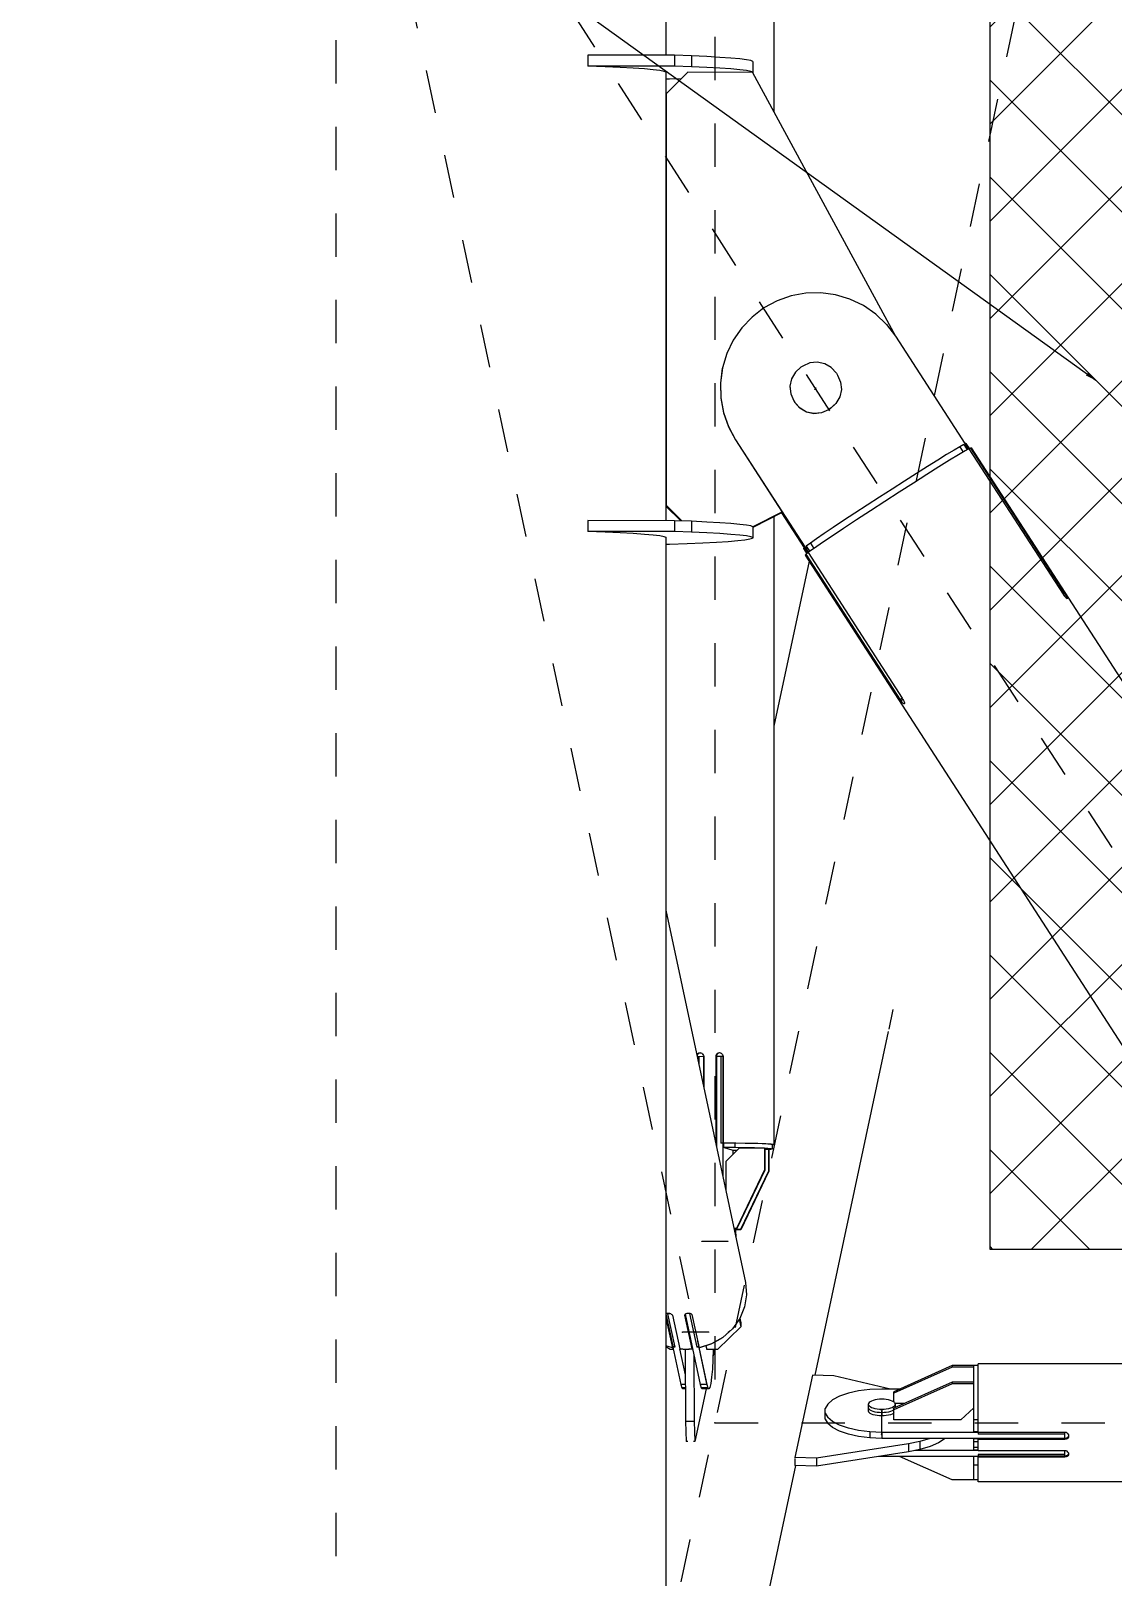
# Model space of a CAD drawing. Header units: millimetres. Extents: x 149919 to 150445, y 136651 to 136866.
# Drawn here: x 150259.509 to 150262.008, y 136762.319 to 136765.889 of the extents above; entities that cross this region are included whole.
import ezdxf

# ---------------------------------------------------------------- set-up
doc = ezdxf.new("R2010")
doc.units = ezdxf.units.MM
doc.header["$LTSCALE"] = 0.25
doc.linetypes.add('CENTER', pattern=[50.800000000000004, 31.75, -6.35, 6.35, -6.35])
doc.linetypes.add('XKITLINE00', pattern=[0])
doc.styles.add('ROMANS', font='romans.shx')
doc.dimstyles.new('MD300', dxfattribs={"dimtxt": 2.5, "dimasz": 2.5, "dimexe": 1, "dimexo": 1, "dimgap": 0.5, "dimtad": 1, "dimdec": 1, "dimlfac": 50, "dimrnd": 0.5, "dimdsep": 46, "dimtxsty": 'ROMANS', "dimcen": 1, "dimclrd": 146, "dimclre": 146, "dimclrt": 30, "dimadec": 1, "dimazin": 2, "dimtfac": 1, "dimtdec": 1, "dimtmove": 0, "dimatfit": 1, "dimfxl": 1, "dimtolj": 1, "dimtzin": 0, "dimlwd": -1, "dimlwe": -1, "dimarcsym": 0})

# ---------------------------------------------------------------- blocks, each defined once
blk = doc.blocks.new('çatıı')
h = blk.add_hatch()
h.set_pattern_fill('ANSI37', color=1, scale=5, style=0)
h.set_pattern_definition([(45, (-68930.31457685777, -4107.689843781824), (-11.22532015133644, 11.22532015133644), []), (135, (-68930.31457685777, -4107.689843781824), (-11.22532015133644, -11.22532015133644), [])])
h.paths.add_polyline_path([(11991.00721318488, 11270.27473873128), (12041.00721318489, 11270.27473873128), (12041.00721318488, 11870.27473873128), (11991.00721318489, 11870.27473873128)])
at = {"color": 8, "linetype": 'CENTER'}
for p, q in [((11839.99536492348, 12689.51414908344), (11839.99536492348, 11020.27483408809)), ((11927.49535686976, 12050.27479344741), (11927.49535686935, 11230.27490089062)), ((11839.99536493921, 11640.27487438228), (11927.49526887888, 11230.27493355655)), ((11839.99544701218, 11640.27495459156), (12369.99522792056, 10820.27491399605)), ((12013.58164752064, 11633.6505764627), (11839.99544999994, 10820.27488438605)), ((11950.74598352717, 11469.18786295703), (11950.62072102718, 11468.85591925706)), ((11924.50712821602, 11272.17211926342), (11930.48358541607, 11272.18619106343)), ((11926.01882063255, 11251.20218991226), (11920.04236343258, 11251.18811811224)), ((11966.00715026575, 11227.50199043185), (11966.00715026575, 11233.04787623184)), ((11927.49526870196, 11230.27493354725), (12282.49542788407, 11230.27493354725))]:
    blk.add_line(p, q, dxfattribs=at)
at = {"color": 8, "linetype": 'XKITLINE00'}
for p, q in [((11941.09179730632, 11607.77730440605), (11941.09179730632, 11533.05807031827)), ((11916.19536492349, 11603.40045117858), (11916.19536492349, 11546.00845524803)), ((11898.18902171507, 11546.0146912494), (11898.18901511047, 11543.5158299351)), ((11918.18772490611, 11546.00776524898), (11898.18902171507, 11546.0146912494)), ((11918.18772490611, 11546.00776524898), (11918.18771830148, 11543.50890393468)), ((11922.12560972224, 11545.85501574062), (11918.18772490611, 11546.00776524898)), ((11922.12560972224, 11545.85501574062), (11922.12560311762, 11543.35615442632)), ((11925.62456407159, 11545.69282719569), (11922.12560972224, 11545.85501574062)), ((11928.65986952648, 11545.52234539819), (11925.62456407159, 11545.69282719569)), ((11931.21008311532, 11545.34477471992), (11928.65986952648, 11545.52234539819)), ((11933.2571888071, 11545.16136961223), (11931.21008311532, 11545.34477471992)), ((11934.78672478573, 11544.97342574389), (11933.2571888071, 11545.16136961223)), ((11935.78788561602, 11544.78227084783), (11934.78672478573, 11544.97342574389)), ((11936.25359857876, 11544.58925534136), (11935.78788561602, 11544.78227084783)), ((11902.12690054067, 11543.36308043469), (11898.18901511047, 11543.5158299351)), ((11918.18771830148, 11543.50890393468), (11898.18901511047, 11543.5158299351)), ((11905.62585545638, 11543.20089189481), (11902.12690054067, 11543.36308043469)), ((11908.66116141844, 11543.03041009974), (11905.62585545638, 11543.20089189481)), ((11911.21137544529, 11542.85283942164), (11908.66116141844, 11543.03041009974)), ((11913.25848149737, 11542.66943431223), (11911.21137544529, 11542.85283942164)), ((11914.78801775179, 11542.48149044068), (11913.25848149737, 11542.66943431223)), ((11915.78917876813, 11542.29033554035), (11914.78801775179, 11542.48149044068)), ((11916.25489182377, 11542.09732002897), (11915.78917876813, 11542.29033554035)), ((11916.19536492349, 11542.1219910468), (11916.19536492349, 11438.55741957958)), ((11916.25489182377, 11542.09732002897), (11916.19536492349, 11541.93957663111)), ((11921.21392823173, 11542.07429966293), (11916.21423941122, 11537.07830830934)), ((11922.12560311762, 11543.35615442632), (11918.18771830148, 11543.50890393468)), ((11936.21295569329, 11542.0691059345), (11921.21392823173, 11542.07429966293)), ((11925.62455746697, 11543.1939658814), (11922.12560311762, 11543.35615442632)), ((11928.65986292186, 11543.0234840839), (11925.62455746697, 11543.1939658814)), ((11931.21007651072, 11542.84591340562), (11928.65986292186, 11543.0234840839)), ((11933.25718220248, 11542.66250829793), (11931.21007651072, 11542.84591340562)), ((11934.78671818112, 11542.47456442959), (11933.25718220248, 11542.66250829793)), ((11935.7878790114, 11542.28340953353), (11934.78671818112, 11542.47456442959)), ((11936.25359197416, 11542.09039402706), (11935.7878790114, 11542.28340953353)), ((11936.21295569329, 11542.0691059345), (11969.17318525018, 11481.19281069579)), ((11936.25359197416, 11542.09039402706), (11936.23216799933, 11542.03362153314)), ((11936.25359857876, 11544.58925534136), (11936.25359197416, 11542.09039402706)), ((11917.04896158715, 11540.49125388724), (11916.19536492349, 11540.49154950695)), ((11919.72898052903, 11540.59045013757), (11917.04896158715, 11540.49125388724)), ((11916.21423941122, 11537.07830830934), (11916.19559852999, 11537.02890879418)), ((11916.21423941122, 11537.07830830934), (11916.21399241121, 11442.12157897765)), ((11951.94643381424, 11491.14466418973), (11948.49544686997, 11491.06323894059)), ((11955.36786168835, 11490.68544012204), (11951.94643381424, 11491.14466418973)), ((11938.80599778208, 11487.66105699646), (11936.06266737984, 11485.56751910359)), ((11941.84333025986, 11489.29972354302), (11938.80599778208, 11487.66105699646)), ((11945.09987560728, 11490.44316933448), (11941.84333025986, 11489.29972354302)), ((11948.49544686997, 11491.06323894059), (11945.09987560728, 11490.44316933448)), ((11958.67548358293, 11489.69687435815), (11955.36786168835, 11490.68544012204)), ((11961.78785486961, 11488.20330866802), (11958.67548358293, 11489.69687435815)), ((11964.62833863791, 11486.24151959581), (11961.78785486961, 11488.20330866802)), ((11936.06266737984, 11485.56751910359), (11933.68088895225, 11483.07065971539)), ((11967.12699275046, 11483.85981289927), (11964.62833863791, 11486.24151959581)), ((11933.68088895225, 11483.07065971539), (11931.71930978885, 11480.23195979662)), ((11967.12699275046, 11483.85981289927), (11969.22229205046, 11481.11683410171)), ((11969.22229205046, 11481.11683410171), (11986.04155163966, 11455.09457137124)), ((11930.22623047874, 11477.12131756036), (11929.23841558982, 11473.81532734211)), ((11931.71930978885, 11480.23195979662), (11930.22623047874, 11477.12131756036)), ((11929.20994662144, 11473.73988534847), (11928.75171943461, 11470.31995159935)), ((11929.23841558982, 11473.81532734211), (11928.78018840299, 11470.39539359299)), ((11947.37018463136, 11473.98863838584), (11946.06561141815, 11472.82017368644)), ((11947.79010073983, 11474.25975134131), (11947.37018463136, 11473.98863838584)), ((11949.39217876768, 11474.96792531403), (11947.79010073983, 11474.25975134131)), ((11951.13493904904, 11475.14648755596), (11949.39217876768, 11474.96792531403)), ((11952.84778806471, 11474.77795915071), (11951.13493904904, 11475.14648755596)), ((11954.36306021857, 11473.89841422635), (11952.84778806471, 11474.77795915071)), ((11954.36306021857, 11473.89841422635), (11955.53243011439, 11472.59394876839)), ((11928.75171943461, 11470.31995159935), (11928.83436302401, 11466.87028443837)), ((11928.78018840299, 11470.39539359299), (11928.86283199237, 11466.94572643201)), ((11945.18624373349, 11471.30579572585), (11944.81816021325, 11469.59374237015)), ((11946.06561141815, 11472.82017368644), (11945.18624373349, 11471.30579572585)), ((11955.53243011439, 11472.59394876839), (11955.80379340576, 11472.17410343574)), ((11955.80379340576, 11472.17410343574), (11956.51279496949, 11470.57240761566)), ((11956.51279496949, 11470.57240761566), (11956.6920261911, 11468.83026657744)), ((11928.83436302401, 11466.87028443837), (11929.45584243017, 11463.47582611983)), ((11928.86283199237, 11466.94572643201), (11929.48431139851, 11463.55126811347)), ((11944.80905014337, 11469.56960093218), (11944.98828136708, 11467.8274598924)), ((11944.81816021325, 11469.59374237015), (11944.99739143696, 11467.85160133037)), ((11944.98828136708, 11467.8274598924), (11945.69728293383, 11466.22576407173)), ((11944.99739143696, 11467.85160133037), (11945.7063930037, 11466.24990550969)), ((11945.7063930037, 11466.24990550969), (11945.69728293383, 11466.22576407173)), ((11945.69728293383, 11466.22576407173), (11945.96864622588, 11465.80591873952)), ((11945.7063930037, 11466.24990550969), (11945.97775629575, 11465.83006017748)), ((11956.32394266986, 11467.11821322376), (11955.44457498533, 11465.60383526511)), ((11956.6920261911, 11468.83026657744), (11956.32394266986, 11467.11821322376)), ((11929.45584243017, 11463.47582611983), (11930.60085476752, 11460.22015947309)), ((11929.48431139851, 11463.55126811347), (11930.62932373588, 11460.29560146673)), ((11945.97775629575, 11465.83006017748), (11945.96864622588, 11465.80591873952)), ((11945.96864622588, 11465.80591873952), (11947.13801612238, 11464.50145328455)), ((11945.97775629575, 11465.83006017748), (11947.14712619226, 11464.52559472251)), ((11948.6532882757, 11463.62190836275), (11947.13801612238, 11464.50145328455)), ((11948.66239834558, 11463.64604980072), (11947.14712619226, 11464.52559472251)), ((11950.36613728994, 11463.25337995924), (11948.6532882757, 11463.62190836275)), ((11950.37524735981, 11463.27752139721), (11948.66239834558, 11463.64604980072)), ((11952.10889756948, 11463.43194220183), (11950.36613728994, 11463.25337995924)), ((11952.11800763934, 11463.45608363979), (11950.37524735981, 11463.27752139721)), ((11953.7109755956, 11464.1401161741), (11952.10889756948, 11463.43194220183)), ((11953.72008566547, 11464.16425761206), (11952.11800763934, 11463.45608363979)), ((11954.13089170338, 11464.41122912913), (11953.7109755956, 11464.1401161741)), ((11953.72008566547, 11464.16425761206), (11953.7109755956, 11464.1401161741)), ((11954.14000177326, 11464.43537056709), (11953.72008566547, 11464.16425761206)), ((11955.43546491546, 11465.57969382715), (11954.13089170338, 11464.41122912913)), ((11954.14000177326, 11464.43537056709), (11954.13089170338, 11464.41122912913)), ((11955.44457498533, 11465.60383526511), (11954.14000177326, 11464.43537056709)), ((11930.62932373588, 11460.29560146673), (11930.60085476752, 11460.22015947309)), ((11930.60085476752, 11460.22015947309), (11932.24120603226, 11457.18344981593)), ((11930.62932373588, 11460.29560146673), (11932.26967500064, 11457.25889180957)), ((11932.26967500064, 11457.25889180957), (11932.24120603226, 11457.18344981593)), ((11932.24120603226, 11457.18344981593), (11949.03792446008, 11431.19606210604)), ((11932.26967500064, 11457.25889180957), (11949.08954320788, 11431.23568744319)), ((11984.02237217598, 11455.64150386082), (11982.70028567976, 11454.85777207154)), ((11984.92893970231, 11456.15210560527), (11984.02237217598, 11455.64150386082)), ((11984.02237217598, 11455.64150386082), (11984.82508435508, 11454.39957117083)), ((11984.92893970231, 11456.15210560527), (11985.72640232334, 11454.91829487724)), ((11985.33759457619, 11456.35432294898), (11985.25979019697, 11456.3040896349)), ((11985.44070222625, 11456.38786807473), (11985.33759457619, 11456.35432294898)), ((11985.33759457619, 11456.35432294898), (11986.12254328592, 11455.13987346364)), ((11985.46403662956, 11456.36976688727), (11985.44070222625, 11456.38786807473)), ((11985.44070222625, 11456.38786807473), (11986.23973158804, 11455.15163341999)), ((11985.46403662956, 11456.36976688727), (11986.24794078068, 11455.1569335122)), ((11986.68285064184, 11455.40051723176), (11986.50447279454, 11455.32255992565)), ((11986.68285064184, 11455.40051723176), (12266.759183106, 11022.07467019822)), ((11978.94557136645, 11452.55219119591), (11976.60297970829, 11451.08562877822)), ((11980.99438318222, 11453.81970373117), (11978.94557136645, 11452.55219119591)), ((11981.67830538135, 11452.49734386405), (11979.21544358444, 11450.96784323849)), ((11982.70028567976, 11454.85777207154), (11980.99438318222, 11453.81970373117)), ((11983.7106059136, 11453.73801360933), (11981.67830538135, 11452.49734386405)), ((11985.25059475792, 11454.65215535193), (11983.7106059136, 11453.73801360933)), ((11986.14890311973, 11455.15461764629), (11985.25059475792, 11454.65215535193)), ((11986.14890311973, 11455.15461764629), (12007.85796879393, 11421.56699182052)), ((11986.50447279454, 11455.32255992565), (11986.1770069984, 11455.1111361545)), ((11986.50447279454, 11455.32255992565), (12008.21353819885, 11421.7349340508)), ((11974.02278237633, 11449.45518390655), (11971.26685120365, 11447.69995382808)), ((11976.39685333233, 11449.19598483519), (11973.30817606354, 11447.23560567513)), ((11976.60297970829, 11451.08562877822), (11974.02278237633, 11449.45518390655)), ((11979.21544358444, 11450.96784323849), (11976.39685333233, 11449.19598483519)), ((11968.40127203224, 11445.86202807641), (11965.49476000802, 11443.98547918579)), ((11970.04325967393, 11445.1462708871), (11966.70130699586, 11442.99146385138)), ((11971.26685120365, 11447.69995382808), (11968.40127203224, 11445.86202807641)), ((11973.30817606354, 11447.23560567513), (11970.04325967393, 11445.1462708871)), ((11919.62700792653, 11438.50088909459), (11916.19536492349, 11441.93238865812)), ((11916.21399241121, 11442.12157897765), (11916.19539792365, 11442.0723024086)), ((11919.84322083405, 11438.49250225321), (11916.21399241121, 11442.12157897765)), ((11962.61701182603, 11442.11530585386), (11959.83703443889, 11440.2963538956)), ((11965.49476000802, 11443.98547918579), (11962.61701182603, 11442.11530585386)), ((11966.70130699586, 11442.99146385138), (11963.38386157037, 11440.83665728934)), ((11898.18873352445, 11438.56365568075), (11898.18872691983, 11436.06479436646)), ((11918.18743671548, 11438.55672968034), (11898.18873352445, 11438.56365568075)), ((11918.18743671548, 11438.55672968034), (11918.18743011088, 11436.05786836605)), ((11922.1253215316, 11438.40398017198), (11918.18743671548, 11438.55672968034)), ((11922.1253215316, 11438.40398017198), (11922.12531492699, 11435.90511885768)), ((11925.62427588097, 11438.24179162706), (11922.1253215316, 11438.40398017198)), ((11928.65958133584, 11438.07130982956), (11925.62427588097, 11438.24179162706)), ((11931.20979492472, 11437.89373915128), (11928.65958133584, 11438.07130982956)), ((11933.25690061646, 11437.71033404359), (11931.20979492472, 11437.89373915128)), ((11934.78643659511, 11437.52239017525), (11933.25690061646, 11437.71033404359)), ((11942.98261940875, 11440.54075408145), (11936.25331038619, 11437.13747842866)), ((11943.05373135997, 11440.45462930128), (11936.2533100635, 11437.0153893809)), ((11941.09179730632, 11439.46240225764), (11941.09179730632, 11294.50333716335)), ((11942.8558364559, 11440.35454608226), (11948.0722138173, 11432.2839207685)), ((11942.91404083691, 11440.38398232186), (11948.12190372496, 11432.32653035029)), ((11957.22149030476, 11438.57224086321), (11954.83309885519, 11436.98431011922)), ((11959.83703443889, 11440.2963538956), (11957.22149030476, 11438.57224086321)), ((11960.191722298, 11438.74732390801), (11957.22188071522, 11436.78694704492)), ((11963.38386157037, 11440.83665728934), (11960.191722298, 11438.74732390801)), ((11902.12661235005, 11435.91204486605), (11898.18872691983, 11436.06479436646)), ((11918.18743011088, 11436.05786836605), (11898.18872691983, 11436.06479436646)), ((11905.62556726576, 11435.74985632617), (11902.12661235005, 11435.91204486605)), ((11908.66087322781, 11435.5793745311), (11905.62556726576, 11435.74985632617)), ((11911.21108725466, 11435.401803853), (11908.66087322781, 11435.5793745311)), ((11913.25819330675, 11435.21839874359), (11911.21108725466, 11435.401803853)), ((11914.78772956117, 11435.03045487204), (11913.25819330675, 11435.21839874359)), ((11915.7888905775, 11434.83929997171), (11914.78772956117, 11435.03045487204)), ((11916.25460363315, 11434.64628446033), (11915.7888905775, 11434.83929997171)), ((11916.19536492349, 11434.6708360371), (11916.19536492349, 11020.27487569013)), ((11916.25460363315, 11434.64628446033), (11916.19536492349, 11434.48930475364)), ((11922.12531492699, 11435.90511885768), (11918.18743011088, 11436.05786836605)), ((11925.62426927637, 11435.74293031276), (11922.12531492699, 11435.90511885768)), ((11928.65957473124, 11435.57244851526), (11925.62426927637, 11435.74293031276)), ((11931.20978832009, 11435.39487783699), (11928.65957473124, 11435.57244851526)), ((11933.25689401186, 11435.2114727293), (11931.20978832009, 11435.39487783699)), ((11934.42388106308, 11434.06279179201), (11932.75291633253, 11433.875956329)), ((11934.78642999048, 11435.02352886095), (11933.25689401186, 11435.2114727293)), ((11935.56903187893, 11434.2532033721), (11934.42388106308, 11434.06279179201)), ((11935.78759082079, 11434.83237396489), (11934.78642999048, 11435.02352886095)), ((11935.7875974254, 11437.33123527919), (11934.78643659511, 11437.52239017525)), ((11936.1802788409, 11434.44584590314), (11935.56903187893, 11434.2532033721)), ((11936.25330378354, 11434.63935845842), (11935.78759082079, 11434.83237396489)), ((11936.25331038814, 11437.13821977272), (11935.7875974254, 11437.33123527919)), ((11936.25330378354, 11434.63935845842), (11936.1802788409, 11434.44584590314)), ((11936.25331038814, 11437.13821977272), (11936.25330378354, 11434.63935845842)), ((11950.96004333699, 11434.36512794692), (11949.56825318978, 11433.39668318849)), ((11952.72913251474, 11435.57063944342), (11950.96004333699, 11434.36512794692)), ((11954.56457395571, 11435.01509175905), (11952.30054294075, 11433.48559497667)), ((11954.83309885519, 11436.98431011922), (11952.72913251474, 11435.57063944342)), ((11957.22188071522, 11436.78694704492), (11954.56457395571, 11435.01509175905)), ((11917.04867339652, 11433.04021831861), (11916.19536492349, 11433.04051383851)), ((11921.10079875562, 11433.19020070686), (11917.04867339652, 11433.04021831861)), ((11924.72123136141, 11433.34992364806), (11921.10079875562, 11433.19020070686)), ((11927.88439460076, 11433.51825877654), (11924.72123136141, 11433.34992364806)), ((11930.56794224847, 11433.69401688566), (11927.88439460076, 11433.51825877654)), ((11932.75291633253, 11433.875956329), (11930.56794224847, 11433.69401688566)), ((11947.97978930129, 11432.20175070387), (11947.9235372028, 11432.13226591536)), ((11947.9235372028, 11432.13226591536), (11948.70744328618, 11430.91942955077)), ((11948.11546508997, 11432.32237333527), (11947.97978930129, 11432.20175070387)), ((11947.97978930129, 11432.20175070387), (11948.77882047421, 11430.96551324697)), ((11948.25050261988, 11432.40955843616), (11948.11546508997, 11432.32237333527)), ((11948.11546508997, 11432.32237333527), (11948.92955503757, 11431.0628373865)), ((11948.48415673826, 11430.77096011102), (11948.33290540762, 11430.58244165122)), ((11948.33290540762, 11430.58244165122), (12228.4092353981, 10997.25659844489)), ((11948.51945947962, 11430.79806040088), (11948.48415673826, 11430.77096011102)), ((11949.05262394762, 11431.14229068017), (11948.51945947962, 11430.79806040088)), ((11948.51945947962, 11430.79806040088), (11970.22852227011, 11397.21043767805)), ((11949.56825318978, 11433.39668318849), (11948.58713650018, 11432.68852798587)), ((11948.58713650018, 11432.68852798587), (11949.38556128435, 11431.45322862731)), ((11949.05262192534, 11431.14229380898), (11948.92955503757, 11431.0628373865)), ((11949.21343421376, 11431.33079286679), (11949.02452006975, 11431.18577217247)), ((11949.02452006975, 11431.18577217247), (11970.73358296734, 11397.59814928397)), ((11950.498579107, 11432.24492968354), (11949.21343421376, 11431.33079286679)), ((11949.56825318978, 11433.39668318849), (11950.37122828147, 11432.15434372791)), ((11952.30054294075, 11433.48559497667), (11950.498579107, 11432.24492968354)), ((11949.22238133025, 11429.20627071881), (11941.09179730632, 11391.10865983652)), ((12007.85796879393, 11421.56699182052), (12008.05976759998, 11421.28040465441)), ((12008.21353819885, 11421.7349340508), (12007.88780045, 11421.52462601103)), ((12008.05976759998, 11421.28040465441), (12008.27214819238, 11421.02695900303)), ((12008.39813677979, 11421.43934166088), (12008.09213660371, 11421.24177691002)), ((12008.21353819885, 11421.7349340508), (12008.39813677979, 11421.43934166088)), ((12008.47862910197, 11420.82280356216), (12008.27214819238, 11421.02695900303)), ((12008.39813677979, 11421.43934166088), (12008.56008886748, 11421.15949403162)), ((12008.47862910197, 11420.82280356216), (12008.62648883328, 11420.65638920517)), ((12008.56008886748, 11421.15949403162), (12008.6883576948, 11420.91446231649)), ((12008.73530956089, 11420.55871348205), (12008.62648883328, 11420.65638920517)), ((12008.6883576948, 11420.91446231649), (12008.77420195312, 11420.72094502192)), ((12008.79850602741, 11420.53679587467), (12008.73530956089, 11420.55871348205)), ((12008.77420195312, 11420.72094502192), (12008.81177149814, 11420.59213003175)), ((12008.81177149814, 11420.59213003175), (12008.79850602741, 11420.53679587467)), ((11970.76034395673, 11397.55380094131), (11970.22852227011, 11397.21043767805)), ((11970.22852227011, 11397.21043767805), (11970.42675881297, 11396.92365044826)), ((11970.93769722819, 11397.25353071828), (11970.42675881297, 11396.92365044826)), ((11970.42675881297, 11396.92365044826), (11970.62869538894, 11396.66961824685)), ((11970.62869538894, 11396.66961824685), (11970.82057035413, 11396.46565294854)), ((11970.73358296734, 11397.59814928397), (11970.91460998424, 11397.29815110157)), ((11970.98930774673, 11396.32565445135), (11970.82057035413, 11396.46565294854)), ((11970.91460998424, 11397.29815110157), (11971.0660907832, 11397.00538634692)), ((11971.12340839228, 11396.25916342148), (11970.98930774673, 11396.32565445135)), ((11971.0660907832, 11397.00538634692), (11971.17770219805, 11396.73980645423)), ((11971.21373355341, 11396.27071111276), (11971.12340839228, 11396.25916342148)), ((11971.17770219805, 11396.73980645423), (11971.24183809533, 11396.5195102543)), ((11971.25412771965, 11396.3595105691), (11971.21373355341, 11396.27071111276)), ((11971.24183809533, 11396.5195102543), (11971.25412771965, 11396.3595105691)), ((11916.19536492349, 11348.62344348985), (11934.54383277299, 11262.64768358899)), ((11968.58959655718, 11325.70562233009), (11967.62083991274, 11321.16630343592)), ((11967.50661160721, 11320.63106199173), (11950.57129614313, 11241.27697662478)), ((11923.39049491896, 11315.30843440553), (11923.33424321699, 11315.17266759089)), ((11923.44430354152, 11315.29238467855), (11923.34989416519, 11315.09933164933)), ((11923.57592894157, 11315.49741566487), (11923.39049491896, 11315.30843440553)), ((11923.79807620289, 11314.8041253077), (11923.41441917425, 11314.79698560437)), ((11923.47689085046, 11315.32652931245), (11923.44430354152, 11315.29238467855)), ((11923.62902863172, 11315.48157739418), (11923.47689085046, 11315.32652931245)), ((11923.80958943758, 11315.61936733626), (11923.57592894157, 11315.49741566487)), ((11923.8626891277, 11315.60352906558), (11923.62902863172, 11315.48157739418)), ((11924.84189929574, 11314.8065830657), (11923.79807620289, 11314.8041253077)), ((11923.79807620289, 11314.8041253077), (11923.7980761905, 11312.99927672835)), ((11924.0686040896, 11315.66235194043), (11923.80958943758, 11315.61936733626)), ((11924.12170377974, 11315.64651366975), (11923.8626891277, 11315.60352906558)), ((11924.32761873885, 11315.62216184483), (11924.0686040896, 11315.66235194043)), ((11924.34896651926, 11315.61125036996), (11924.12170377974, 11315.64651366975)), ((11924.56127922679, 11315.50273113604), (11924.32761873885, 11315.62216184483)), ((11924.56127922679, 11315.50273113604), (11924.74671323688, 11315.31575052394)), ((11924.74671323688, 11315.31575052394), (11924.86576919618, 11315.07952297364)), ((11924.90679307691, 11314.78722692653), (11924.84189929574, 11314.8065830657)), ((11924.84189929574, 11314.8065830657), (11924.84189929574, 11308.10821522873)), ((11924.86576919618, 11315.07952297364), (11924.90679307789, 11314.81717208363)), ((11924.90679307789, 11314.81717208363), (11924.90679284393, 11307.80414231302)), ((11927.69580651721, 11314.82373907131), (11927.69580583673, 11294.83076613115)), ((11927.73766008428, 11315.08628509943), (11927.69580651721, 11314.82373907131)), ((11927.74890620731, 11314.80790080063), (11927.69580651721, 11314.82373907131)), ((11927.85912384887, 11315.32307896272), (11927.73766008428, 11315.08628509943)), ((11927.79075977439, 11315.07044682875), (11927.73766008428, 11315.08628509943)), ((11927.79075977439, 11315.07044682875), (11927.74890620731, 11314.80790080063)), ((11927.74890620731, 11314.80790080063), (11927.74890552685, 11294.81492786979)), ((11927.91222353898, 11315.30724069204), (11927.79075977439, 11315.07044682875)), ((11928.8739517089, 11314.81607682667), (11927.83012796467, 11314.81361906714)), ((11927.83012796467, 11314.81361906714), (11927.83012796467, 11294.10621611494)), ((11928.04830809143, 11315.51094162799), (11927.85912384887, 11315.32307896272)), ((11928.10140778153, 11315.49510335731), (11927.91222353898, 11315.30724069204)), ((11928.28669414014, 11315.63148378865), (11928.04830809143, 11315.51094162799)), ((11928.33979383027, 11315.61564551797), (11928.10140778153, 11315.49510335731)), ((11928.55094710764, 11315.67290593816), (11928.28669414014, 11315.63148378865)), ((11928.60404679777, 11315.65706766748), (11928.33979383027, 11315.61564551797)), ((11928.81520007234, 11315.63115338791), (11928.55094710764, 11315.67290593816)), ((11928.83654785273, 11315.62033198887), (11928.60404679777, 11315.65706766748)), ((11929.05358611283, 11315.51031316842), (11928.81520007234, 11315.63115338791)), ((11928.8739517089, 11314.81607682667), (11928.87395049859, 11294.82310117636)), ((11929.34734062451, 11314.8102474338), (11928.8739517089, 11314.81607682667)), ((11929.2427703426, 11315.32221396234), (11929.05358611283, 11315.51031316842)), ((11929.2427703426, 11315.32221396234), (11929.34311904095, 11315.08528143008)), ((11929.34311904095, 11315.08528143008), (11929.40740176963, 11314.82227790108)), ((11929.34734062451, 11314.8102474338), (11929.34734068661, 11294.81727175659)), ((11929.40740176858, 11314.79233274547), (11929.34734062451, 11314.8102474338)), ((11929.40740176963, 11314.82227790108), (11929.40740107496, 11294.82930463761)), ((11927.69580583673, 11294.83076613115), (11927.67549582492, 11294.83077883205)), ((11927.74890552685, 11294.81492786979), (11927.69580583673, 11294.83076613115)), ((11927.83012796467, 11294.79069703161), (11927.72387133399, 11294.82239058316)), ((11927.72387133399, 11294.82239058316), (11927.72387131929, 11294.60410487087)), ((11927.74890552685, 11294.81492786979), (11927.7238713335, 11294.81494352497)), ((11929.32424229554, 11294.82416140613), (11928.87395049859, 11294.82310117636)), ((11929.32424229554, 11294.82416140613), (11929.32424229554, 11287.10521657493)), ((11929.34734068661, 11294.81727175659), (11929.32424229554, 11294.82416140613)), ((11932.30624468756, 11294.80985289482), (11929.40740107496, 11294.82930463761)), ((11932.07444273524, 11294.80080007796), (11929.4432325836, 11294.81861324908)), ((11929.4432325836, 11294.81861324908), (11929.44323262363, 11293.81896446292)), ((11934.51331385993, 11294.76914291612), (11932.07444273524, 11294.80080007796)), ((11932.07444273524, 11294.80080007796), (11932.07444277526, 11293.80115129178)), ((11932.09477709118, 11294.79497261252), (11932.07444273546, 11294.79510905956)), ((11935.02813233047, 11294.77299468006), (11932.30624468756, 11294.80985289482)), ((11936.65736821589, 11294.72497195049), (11934.51331385993, 11294.76914291612)), ((11934.69702132122, 11294.75973453906), (11934.51331386022, 11294.76222219834)), ((11937.37229515765, 11294.72100956172), (11935.02813233047, 11294.77299468006)), ((11931.72315307696, 11293.13892466396), (11929.44323262363, 11293.81896446292)), ((11932.07444277526, 11293.80115129178), (11929.44323262363, 11293.81896446292)), ((11932.98509240961, 11293.63093055333), (11929.99685963535, 11290.62494829116)), ((11931.64292938927, 11293.16285326215), (11931.64292938927, 11292.28079536076)), ((11932.50537647113, 11293.14836520086), (11931.72315307696, 11293.13892466396)), ((11934.51331389994, 11293.76949412995), (11932.07444277526, 11293.80115129178)), ((11938.96178114929, 11293.6450028985), (11932.98509240961, 11293.63093055333)), ((11936.65736825592, 11293.72532316433), (11934.51331389994, 11293.76949412995)), ((11938.41651582402, 11294.67014317945), (11936.65736821589, 11294.72497195049)), ((11938.41651586404, 11293.67049439328), (11936.65736825592, 11293.72532316433)), ((11939.22118705657, 11294.65650429069), (11937.37229515765, 11294.72100956172)), ((11939.716839915, 11294.60696042648), (11938.41651582402, 11294.67014317945)), ((11938.94209930349, 11293.64495629178), (11938.41651586404, 11293.67049439328)), ((11938.96178114929, 11293.6450028985), (11938.96178098086, 11288.64675897753)), ((11939.05028063283, 11293.61860578069), (11938.96178114929, 11293.6450028985)), ((11939.71683995503, 11293.60731164032), (11938.96579697167, 11293.64380482199)), ((11939.05028063283, 11293.61860578069), (11939.05028046439, 11288.62036185972)), ((11939.84677604424, 11293.38103172327), (11939.05028062475, 11293.37915634396)), ((11940.48209686712, 11294.58271343061), (11939.22118705657, 11294.65650429069)), ((11940.50370280208, 11294.53807853703), (11939.716839915, 11294.60696042648)), ((11940.5037028421, 11293.53842975086), (11939.71683995503, 11293.60731164032)), ((11939.84677604424, 11293.38103172327), (11939.84677587581, 11288.38278780231)), ((11939.93527552778, 11293.35463460547), (11939.84677604424, 11293.38103172327)), ((11940.42775789326, 11293.39526367562), (11939.93125964814, 11293.35583305664)), ((11939.93527552778, 11293.35463460547), (11939.93527535934, 11288.3563906845)), ((11940.74404171568, 11293.46674303959), (11940.42775789326, 11293.39526367562)), ((11941.09179730632, 11294.50333716335), (11940.48209686712, 11294.58271343061)), ((11940.74404167564, 11294.46639182575), (11940.50370280208, 11294.53807853703)), ((11940.74404171568, 11293.46674303959), (11940.5037028421, 11293.53842975086)), ((11940.74404167564, 11294.46639182575), (11940.74404171568, 11293.46674303959)), ((11941.01971544819, 11294.42235574637), (11940.74404167857, 11294.39350200641)), ((11941.09179730632, 11294.50333716335), (11941.01971544819, 11294.42235574637)), ((11929.99685963535, 11290.62494829116), (11929.99685050086, 11283.95356369349)), ((11938.96178098086, 11288.64675897753), (11932.48702897682, 11275.13625533757)), ((11939.05028046439, 11288.62036185972), (11932.57552846038, 11275.10985821977)), ((11939.84677587581, 11288.38278780231), (11933.37202387179, 11274.87228416235)), ((11939.93527535934, 11288.3563906845), (11933.46052335534, 11274.84588704455)), ((11939.05028046439, 11288.62036185972), (11938.96178098086, 11288.64675897753)), ((11939.93527535934, 11288.3563906845), (11939.84677587581, 11288.38278780231)), ((11932.48702897682, 11275.13625533757), (11931.87889692537, 11275.1348234671)), ((11932.57552846038, 11275.10985821977), (11931.88457206986, 11275.10823133618)), ((11931.97914768386, 11275.10845401813), (11931.9401333845, 11274.9145951768)), ((11932.16064334873, 11275.1088813567), (11932.171140325, 11275.07397993781)), ((11932.171140325, 11275.07397993781), (11932.21448185742, 11274.83276411178)), ((11933.37202387179, 11274.87228416235), (11932.20787342371, 11274.86954312502)), ((11933.46052335534, 11274.84588704455), (11932.21265186315, 11274.84294888278)), ((11932.21448185742, 11274.83276411178), (11932.25365542009, 11274.51124752773)), ((11932.25365542009, 11274.51124752773), (11932.28747074412, 11274.11919930439)), ((11932.28747074412, 11274.11919930439), (11932.31490036799, 11273.66853162863)), ((11932.31490036799, 11273.66853162863), (11932.33511085648, 11273.17293780973)), ((11932.57552846038, 11275.10985821977), (11932.48702897682, 11275.13625533757)), ((11933.46052335534, 11274.84588704455), (11933.37202387179, 11274.87228416235)), ((11932.33511085648, 11273.17293780973), (11932.33976570467, 11272.97532198502)), ((11934.54383277299, 11262.64768358899), (11934.78739633959, 11259.84718446046)), ((11934.78739633959, 11259.84718446046), (11934.34917760354, 11257.04508007341)), ((11916.31804377036, 11255.50228623725), (11916.19536492349, 11255.46386648894)), ((11916.54325165832, 11255.52488842675), (11916.31804377036, 11255.50228623725)), ((11916.58335790772, 11255.4584656264), (11916.47373640629, 11255.51791177548)), ((11916.8005052075, 11255.51429096091), (11916.54325165832, 11255.52488842675)), ((11917.0646226481, 11255.47153119351), (11916.8005052075, 11255.51429096091)), ((11921.28284822712, 11255.52484538045), (11921.02369804688, 11255.48085357723)), ((11921.54886229876, 11255.53667488045), (11921.28284822712, 11255.52484538045)), ((11921.795700951, 11255.51518412332), (11921.54886229876, 11255.53667488045)), ((11921.75146653634, 11255.51903534781), (11921.65923514963, 11255.4704171874)), ((11921.99920189678, 11255.46247677413), (11921.795700951, 11255.51518412332)), ((11934.34917760354, 11257.04508007341), (11933.25115068215, 11254.38187964236)), ((11916.19536492349, 11255.44539327431), (11917.79132814812, 11247.96715813643)), ((11916.19536492349, 11255.17662532859), (11917.69764259719, 11248.13736706902)), ((11916.19536492349, 11254.49921057348), (11917.67740190003, 11247.55479463034)), ((11917.1056380849, 11255.45969537705), (11916.58335790772, 11255.4584656264)), ((11916.58335790772, 11255.4584656264), (11918.23325541872, 11247.7275073735)), ((11917.30975032483, 11255.40079474851), (11917.0646226481, 11255.47153119351)), ((11917.51189343281, 11255.309005802), (11917.30975032483, 11255.40079474851)), ((11917.65126479618, 11255.20514929559), (11917.51189343281, 11255.309005802)), ((11917.65126479618, 11255.20514929559), (11917.71422177485, 11255.09939142775)), ((11917.71422177485, 11255.09939142775), (11919.36411807109, 11247.36843258034)), ((11920.52315567325, 11255.2119118895), (11920.50323520248, 11255.10595888118)), ((11920.50323520248, 11255.10595888118), (11922.15313152071, 11247.37499946151)), ((11920.62430403566, 11255.31633470501), (11920.52315567325, 11255.2119118895)), ((11920.60083037755, 11255.29210113947), (11922.17235726446, 11247.92835927564)), ((11920.79677918325, 11255.40900569498), (11920.62430403566, 11255.31633470501)), ((11920.64535496545, 11255.32764538095), (11924.10494429728, 11239.11698276925)), ((11921.02369804688, 11255.48085357723), (11920.79677918325, 11255.40900569498)), ((11921.65923514963, 11255.4704171874), (11920.98572799637, 11255.46883136067)), ((11921.65923514963, 11255.4704171874), (11923.30912986495, 11247.73945899188)), ((11922.11846169818, 11255.38148181093), (11921.99920189678, 11255.46247677413)), ((11922.20317823988, 11255.30029554282), (11922.11846169818, 11255.38148181093)), ((11922.20317823988, 11255.30029554282), (11923.85307454267, 11247.56933570157)), ((11933.46286127399, 11252.45156437035), (11928.10178954474, 11247.21792251132)), ((11931.54837523019, 11251.99112715749), (11929.32623551899, 11249.9927049313)), ((11933.25115068215, 11254.38187964236), (11931.54837523019, 11251.99112715749)), ((11933.09707264259, 11254.16554903019), (11933.46286127399, 11252.45156437035)), ((11933.27001014407, 11254.4276221703), (11933.49490418367, 11253.37383071565)), ((11933.49490418367, 11253.37383071565), (11933.46286127399, 11252.45156437035)), ((11917.70567348226, 11248.36851182805), (11917.69037542409, 11247.92819979408)), ((11926.69615891254, 11248.4868221989), (11923.85307454267, 11247.56933570157)), ((11926.52880617535, 11248.39445046439), (11923.94854220754, 11247.55619333643)), ((11926.521145953, 11248.4303440905), (11926.52880617535, 11248.39445046439)), ((11926.69461124072, 11248.48593606035), (11926.52880617535, 11248.39445046439)), ((11929.32623551899, 11249.9927049313), (11926.69615891254, 11248.4868221989)), ((11928.88831526746, 11249.6963473334), (11926.69616505783, 11248.48679340379)), ((11929.05966733651, 11249.84007803747), (11928.88831526746, 11249.6963473334)), ((11930.92792641681, 11251.40718017096), (11930.49892985781, 11251.04733638378)), ((11931.00127580553, 11251.49910784626), (11930.92792641681, 11251.40718017096)), ((11917.67740190003, 11247.55479463034), (11916.19536492349, 11248.0368914171)), ((11917.14495108477, 11247.19212375436), (11916.19536492349, 11247.84322548854)), ((11917.89661958351, 11247.19389358695), (11917.14495108477, 11247.19212375436)), ((11917.69764259719, 11248.13736706902), (11917.67740190003, 11247.55479463034)), ((11917.77287026281, 11247.54165191377), (11917.67802466936, 11247.5727193219)), ((11917.69037542409, 11247.92819979408), (11917.77287026281, 11247.54165191377)), ((11917.77929042767, 11247.72643849355), (11917.77287026281, 11247.54165191377)), ((11917.79132814812, 11247.96715813643), (11917.78296496904, 11247.72644714541)), ((11918.23325541872, 11247.7275073735), (11917.78296496904, 11247.72644714541)), ((11917.78296496904, 11247.72644714541), (11919.62260129093, 11239.10642873232)), ((11918.23325541872, 11247.7275073735), (11917.79132814812, 11247.96715813643)), ((11919.35401491173, 11247.36946654013), (11920.63835643796, 11241.35140336463)), ((11920.75356960087, 11247.22623577218), (11919.36411807109, 11247.36843258034)), ((11919.43831307409, 11247.36083944565), (11919.45677359777, 11247.2743385695)), ((11920.15123304088, 11247.22422022231), (11919.45677359777, 11247.2743385695)), ((11920.13734398953, 11247.28930045141), (11920.15123304088, 11247.22422022231)), ((11920.84888209392, 11247.20859531716), (11920.15123304088, 11247.22422022231)), ((11920.61072239903, 11247.21392926354), (11920.68922521149, 11230.55965834671)), ((11922.15313152071, 11247.37499946151), (11920.75356960087, 11247.22623577218)), ((11921.54773112184, 11247.22750841492), (11920.84888209392, 11247.20859531716)), ((11921.53038117544, 11247.30880543495), (11921.54773112184, 11247.22750841492)), ((11922.24578706729, 11247.28090557706), (11921.54773112184, 11247.22750841492)), ((11922.17235726446, 11247.92835927564), (11922.15313152071, 11247.37499946151)), ((11922.17965307143, 11248.13835597218), (11922.16329221955, 11247.66745347401)), ((11922.16329221955, 11247.66745347401), (11922.24578706729, 11247.28090557706)), ((11922.26214792641, 11247.75180828322), (11922.24578706729, 11247.28090557706)), ((11922.60800043535, 11246.131240696), (11922.68137769525, 11230.56434917773)), ((11923.76543466072, 11247.97999206025), (11923.30912986495, 11247.73945899188)), ((11923.75942230444, 11247.74051922465), (11923.30912986495, 11247.73945899188)), ((11923.76741935829, 11247.97069231377), (11923.75942230444, 11247.74051922465)), ((11923.75942230444, 11247.74051922465), (11925.59905863272, 11239.12050078154)), ((11923.93976688068, 11247.59731202559), (11923.94854220754, 11247.55619333643)), ((11925.4350925895, 11248.03913286094), (11925.61159896598, 11247.21205926113)), ((11928.10178954474, 11247.21792251132), (11925.61159896598, 11247.21205926113)), ((11927.04970673661, 11244.90327177283), (11926.9168979034, 11242.6528039253)), ((11927.13004667393, 11247.21563450508), (11927.04970673661, 11244.90327177283)), ((11927.38723801685, 11247.21624007207), (11927.07987695886, 11245.77163811565)), ((11926.9168979034, 11242.6528039253), (11926.74483878668, 11240.77598526957)), ((11950.00163155393, 11241.29468309291), (11945.94297625549, 11222.27605669379)), ((11954.98522742554, 11241.13978162433), (11950.00163155393, 11241.29468309291)), ((11982.3071503275, 11243.46591936403), (11968.8071503275, 11237.45763825917)), ((11982.3071503275, 11243.08428743202), (11968.8071503275, 11237.07600632717)), ((11987.3071503275, 11243.46591936403), (11982.3071503275, 11243.46591936403)), ((11982.3071503275, 11243.46591936403), (11982.3071503275, 11243.08428743202)), ((11987.3071503275, 11243.08428743202), (11982.3071503275, 11243.08428743202)), ((11988.30715032748, 11243.47860433396), (11987.30715032748, 11243.47860433396)), ((11987.30715032748, 11239.2852849746), (11987.30715032748, 11243.47860433396)), ((11988.30715032719, 11228.06999776393), (11988.30715032719, 11243.90257986932)), ((12041.00618670221, 11243.90257986932), (11988.30715032719, 11243.90257986932)), ((11920.64892712678, 11239.10884529898), (11919.62260129093, 11239.10642873232)), ((11919.62260129093, 11239.10642873232), (11919.85646077493, 11238.31762405622)), ((11920.65264784952, 11238.31949874267), (11919.85646077493, 11238.31762405622)), ((11920.0984450936, 11238.09132171862), (11919.85646077493, 11238.31762405622)), ((11920.65371723894, 11238.09262915152), (11920.0984450936, 11238.09132171862)), ((11925.4484529333, 11238.10391874215), (11922.86043570898, 11225.94019582353)), ((11925.59905863272, 11239.12050078154), (11924.10494429728, 11239.11698276925)), ((11924.10494429728, 11239.11698276925), (11924.33880378128, 11238.32817809316)), ((11925.83291811671, 11238.33169610544), (11924.33880378128, 11238.32817809316)), ((11924.58078809995, 11238.10187575556), (11924.33880378128, 11238.32817809316)), ((11926.0749024354, 11238.10539376785), (11924.58078809995, 11238.10187575556)), ((11925.59905863272, 11239.12050078154), (11925.83291811671, 11238.33169610544)), ((11926.0749024354, 11238.10539376785), (11925.83291811671, 11238.33169610544)), ((11926.31443571288, 11238.45148426684), (11926.0749024354, 11238.10539376785)), ((11926.5410491955, 11239.35484178689), (11926.31443571288, 11238.45148426684)), ((11926.74483878668, 11240.77598526957), (11926.5410491955, 11239.35484178689)), ((11968.01758484503, 11238.04725499925), (11954.98522742554, 11241.13978162433)), ((11963.28350717765, 11237.93800658836), (11960.67890030306, 11237.61503603545)), ((11966.00715032734, 11238.04725499925), (11963.28350717765, 11237.93800658836)), ((11970.13195951203, 11238.04725499925), (11966.00715032734, 11238.04725499925)), ((11982.30715032773, 11239.64960004402), (11968.80715032773, 11233.64131893917)), ((11982.30715032773, 11239.26796811202), (11968.80715032773, 11233.25968700717)), ((11987.30715032773, 11239.64960004402), (11982.30715032773, 11239.64960004402)), ((11982.30715032773, 11239.64960004402), (11982.30715032773, 11239.26796811202)), ((11987.30715032773, 11239.26796811202), (11982.30715032773, 11239.26796811202)), ((11987.30715032773, 11239.2852849746), (11987.30715032773, 11239.26796811202)), ((11987.30715032773, 11239.26796811202), (11987.30715032773, 11239.24970462156)), ((11987.30715032748, 11233.6206208746), (11987.30715032748, 11239.24970462156)), ((11953.5483099639, 11234.59276954887), (11952.97891349804, 11233.57045402196)), ((11954.66221753779, 11235.54756584463), (11953.5483099639, 11234.59276954887)), ((11956.2719531136, 11236.39311372949), (11954.66221753779, 11235.54756584463)), ((11958.30716352232, 11237.0924587035), (11956.2719531136, 11236.39311372949)), ((11960.67890030306, 11237.61503603545), (11958.30716352232, 11237.0924587035)), ((11962.95424629322, 11234.73221573096), (11962.90715032756, 11234.52677969341)), ((11962.90715032756, 11234.52677969341), (11962.90715032756, 11233.7873281914)), ((11962.90715032756, 11234.52677969341), (11962.95424629322, 11234.32134365586)), ((11963.09410320314, 11234.93140969846), (11962.95424629322, 11234.73221573096)), ((11962.95424629322, 11234.32134365586), (11963.09410320314, 11234.12214968836)), ((11963.32247157584, 11235.11830918801), (11963.09410320314, 11234.93140969846)), ((11963.32247157584, 11233.93525019881), (11963.09410320314, 11234.12214968836)), ((11963.6324125539, 11235.2872353532), (11963.32247157584, 11235.11830918801)), ((11964.01450873754, 11235.43305545798), (11963.6324125539, 11235.2872353532)), ((11964.45715032757, 11235.55133883224), (11964.01450873754, 11235.43305545798)), ((11964.94688788326, 11235.63849149553), (11964.45715032757, 11235.55133883224)), ((11965.46884097678, 11235.69186535826), (11964.94688788326, 11235.63849149553)), ((11966.00715032756, 11235.70983868262), (11965.46884097678, 11235.69186535826)), ((11966.54545967834, 11235.69186535826), (11966.00715032756, 11235.70983868262)), ((11967.06741277188, 11235.63849149553), (11966.54545967834, 11235.69186535826)), ((11967.55715032757, 11235.55133883224), (11967.06741277188, 11235.63849149553)), ((11967.9997919176, 11235.43305545798), (11967.55715032757, 11235.55133883224)), ((11968.38188810124, 11235.2872353532), (11967.9997919176, 11235.43305545798)), ((11968.6918290793, 11235.11830918801), (11968.38188810124, 11235.2872353532)), ((11968.920197452, 11234.93140969846), (11968.6918290793, 11235.11830918801)), ((11968.920197452, 11234.12214968836), (11968.6918290793, 11233.93525019881)), ((11968.8071503275, 11235.02392885782), (11968.8071503275, 11237.45763825917)), ((11968.920197452, 11234.93140969846), (11969.0600543619, 11234.73221573096)), ((11969.0600543619, 11234.32134365586), (11968.920197452, 11234.12214968836)), ((11971.33245023743, 11234.76522351188), (11969.03688112748, 11234.765220668)), ((11969.0600543619, 11234.73221573096), (11969.10715032757, 11234.52677969341)), ((11969.10715032757, 11234.52677969341), (11969.0600543619, 11234.32134365586)), ((11969.10715032757, 11234.52677969341), (11969.10715032757, 11233.7873281914)), ((11922.68137769525, 11230.56434917773), (11920.68922521149, 11230.55965834671)), ((11920.68922521149, 11230.55965834671), (11920.8682832252, 11225.93550499251)), ((11922.68137769525, 11230.56434917773), (11922.86043570898, 11225.94019582353)), ((11952.97891349804, 11231.13882779178), (11952.97891349804, 11233.57045402196)), ((11952.97891349804, 11232.52529935805), (11953.5483099639, 11231.50298383114)), ((11952.97891349804, 11231.13882779178), (11953.5483099639, 11230.11651226487)), ((11954.66221753779, 11230.54818753539), (11953.5483099639, 11231.50298383114)), ((11956.2719531136, 11229.70263965053), (11954.66221753779, 11230.54818753539)), ((11962.90715032758, 11233.78732819141), (11962.95424629324, 11233.58189215386)), ((11962.90715032758, 11233.78732819141), (11962.90715032758, 11233.0478766894)), ((11962.90715032756, 11233.7873281914), (11962.95424629322, 11233.58189215385)), ((11962.90715032758, 11233.0478766894), (11962.95424629324, 11232.84244065185)), ((11962.95424629324, 11233.58189215386), (11963.09410320314, 11233.38269818635)), ((11962.95424629322, 11233.58189215385), (11963.09410320314, 11233.38269818635)), ((11962.95424629324, 11232.84244065185), (11963.09410320314, 11232.64324668435)), ((11963.32247157584, 11233.1957986968), (11963.09410320314, 11233.38269818635)), ((11963.32247157584, 11233.1957986968), (11963.09410320314, 11233.38269818635)), ((11963.32247157584, 11232.45634719479), (11963.09410320314, 11232.64324668435)), ((11963.6324125539, 11233.76632403362), (11963.32247157584, 11233.93525019881)), ((11963.63241255392, 11233.02687253161), (11963.32247157584, 11233.1957986968)), ((11963.6324125539, 11233.02687253161), (11963.32247157584, 11233.1957986968)), ((11963.63241255392, 11232.2874210296), (11963.32247157584, 11232.45634719479)), ((11964.01450873754, 11233.62050392884), (11963.6324125539, 11233.76632403362)), ((11964.01450873756, 11232.88105242684), (11963.63241255392, 11233.02687253161)), ((11964.01450873754, 11232.88105242684), (11963.6324125539, 11233.02687253161)), ((11964.01450873756, 11232.14160092483), (11963.63241255392, 11232.2874210296)), ((11964.45715032757, 11233.50222055457), (11964.01450873754, 11233.62050392884)), ((11964.45715032757, 11232.76276905257), (11964.01450873756, 11232.88105242684)), ((11964.45715032757, 11232.76276905257), (11964.01450873754, 11232.88105242684)), ((11964.45715032757, 11232.02331755056), (11964.01450873756, 11232.14160092483)), ((11964.94688788326, 11233.41506789129), (11964.45715032757, 11233.50222055457)), ((11964.94688788326, 11232.67561638929), (11964.45715032757, 11232.76276905257)), ((11964.94688788326, 11232.67561638929), (11964.45715032757, 11232.76276905257)), ((11964.94688788326, 11231.93616488728), (11964.45715032757, 11232.02331755056)), ((11965.46884097678, 11233.36169402856), (11964.94688788326, 11233.41506789129)), ((11965.46884097682, 11232.62224252656), (11964.94688788326, 11232.67561638929)), ((11965.46884097678, 11232.62224252656), (11964.94688788326, 11232.67561638929)), ((11965.46884097682, 11231.88279102455), (11964.94688788326, 11231.93616488728)), ((11966.00715032756, 11233.3437207042), (11965.46884097678, 11233.36169402856)), ((11966.00715032758, 11232.60426920219), (11965.46884097682, 11232.62224252656)), ((11966.00715032756, 11232.60426920219), (11965.46884097678, 11232.62224252656)), ((11966.00715032758, 11231.86481770019), (11965.46884097682, 11231.88279102455)), ((11966.54545967834, 11233.36169402856), (11966.00715032756, 11233.3437207042)), ((11966.00715032756, 11233.3437207042), (11966.00715032756, 11232.60426920219)), ((11966.54545967834, 11232.62224252656), (11966.00715032758, 11232.60426920219)), ((11966.54545967834, 11232.62224252656), (11966.00715032756, 11232.60426920219)), ((11966.00715032758, 11232.60426920219), (11966.00715032758, 11231.86481770019)), ((11966.54545967834, 11231.88279102455), (11966.00715032758, 11231.86481770019)), ((11967.06741277188, 11233.41506789129), (11966.54545967834, 11233.36169402856)), ((11967.0674127719, 11232.67561638929), (11966.54545967834, 11232.62224252656)), ((11967.06741277188, 11232.67561638929), (11966.54545967834, 11232.62224252656)), ((11967.0674127719, 11231.93616488728), (11966.54545967834, 11231.88279102455)), ((11967.55715032757, 11233.50222055457), (11967.06741277188, 11233.41506789129)), ((11967.55715032759, 11232.76276905257), (11967.0674127719, 11232.67561638929)), ((11967.55715032757, 11232.76276905257), (11967.06741277188, 11232.67561638929)), ((11967.55715032759, 11232.02331755056), (11967.0674127719, 11231.93616488728)), ((11967.9997919176, 11233.62050392884), (11967.55715032757, 11233.50222055457)), ((11967.9997919176, 11232.88105242684), (11967.55715032759, 11232.76276905257)), ((11967.9997919176, 11232.88105242684), (11967.55715032757, 11232.76276905257)), ((11967.9997919176, 11232.14160092483), (11967.55715032759, 11232.02331755056)), ((11968.38188810124, 11233.76632403362), (11967.9997919176, 11233.62050392884)), ((11968.38188810124, 11233.02687253161), (11967.9997919176, 11232.88105242684)), ((11968.38188810124, 11233.02687253161), (11967.9997919176, 11232.88105242684)), ((11968.38188810124, 11232.2874210296), (11967.9997919176, 11232.14160092483)), ((11968.6918290793, 11233.93525019881), (11968.38188810124, 11233.76632403362)), ((11968.69182907932, 11233.1957986968), (11968.38188810124, 11233.02687253161)), ((11968.6918290793, 11233.1957986968), (11968.38188810124, 11233.02687253161)), ((11968.69182907932, 11232.45634719479), (11968.38188810124, 11232.2874210296)), ((11968.80715032773, 11233.29017902719), (11968.69182907932, 11233.1957986968)), ((11968.80715032773, 11233.29017902719), (11968.6918290793, 11233.1957986968)), ((11968.80715032773, 11232.55072752518), (11968.69182907932, 11232.45634719479)), ((11968.80715032773, 11230.94890106339), (11968.80715032773, 11233.64131893917)), ((11984.30715032775, 11230.94892026568), (11968.80715032773, 11230.94890106339)), ((11969.10715032757, 11233.78732819141), (11969.10396119142, 11233.77341694688)), ((11969.10715032757, 11233.7873281914), (11969.1039611914, 11233.77341694687)), ((11969.10715032757, 11233.78732819141), (11969.10715032757, 11233.77483629699)), ((11987.30715032773, 11233.72186711479), (11984.30715032775, 11230.94892026568)), ((11987.30715032748, 11228.22451137657), (11987.30715032748, 11233.6206208746)), ((11988.30715032748, 11230.93643247354), (11987.30715032748, 11230.93643247354)), ((11954.66221753779, 11229.16171596912), (11953.5483099639, 11230.11651226487)), ((11956.2719531136, 11228.31616808426), (11954.66221753779, 11229.16171596912)), ((11958.30716352232, 11229.00329467652), (11956.2719531136, 11229.70263965053)), ((11958.30716352232, 11227.61682311026), (11956.2719531136, 11228.31616808426)), ((11960.67890030306, 11228.48071734456), (11958.30716352232, 11229.00329467652)), ((11960.67890030306, 11227.0942457783), (11958.30716352232, 11227.61682311026)), ((11963.28350717765, 11228.15774679166), (11960.67890030306, 11228.48071734456)), ((11963.28350717765, 11226.77127522539), (11960.67890030306, 11227.0942457783)), ((11966.00715032734, 11228.04849838077), (11963.28350717765, 11228.15774679166)), ((11963.28350717765, 11228.15774679166), (11963.28350717765, 11226.77127522539)), ((11988.30715032798, 11228.04849838077), (11966.00715032734, 11228.04849838077)), ((11966.00715032734, 11228.04849838077), (11966.00715032734, 11226.6620268145)), ((11988.30715032748, 11228.22451137657), (11987.30715032748, 11228.22451137657)), ((12008.30715032767, 11228.06999776393), (11988.30715032719, 11228.06999776393)), ((11988.30715032798, 11228.06999776393), (11988.30715032798, 11228.04849838077)), ((11988.30715032798, 11228.04849838077), (11988.30715032798, 11227.63064797658)), ((12008.30715032735, 11227.63064797658), (11988.30715032798, 11227.63064797658)), ((12008.56981477288, 11228.00378752278), (12008.30715032767, 11228.06999776393)), ((12008.30715032735, 11226.6620268145), (12008.30715032735, 11228.06999776393)), ((12008.80676779211, 11227.90730153324), (12008.56981477288, 11228.00378752278)), ((12008.99481477288, 11227.72540106187), (12008.80676779211, 11227.90730153324)), ((12008.99481477288, 11226.98780631578), (12008.80676779211, 11226.80590584441)), ((12008.99481477288, 11227.72540106187), (12009.11554836651, 11227.49619309631)), ((12009.11554836651, 11227.21701428134), (12008.99481477288, 11226.98780631578)), ((12009.11554836651, 11226.98803512214), (12008.99481477288, 11226.75882715658)), ((12009.11554836651, 11227.49619309631), (12009.15715032766, 11227.24211410922)), ((12009.13840422395, 11227.35660368882), (12009.11554836651, 11227.21701428134)), ((12009.15715032766, 11227.24211410922), (12009.11554836651, 11226.98803512214)), ((11921.23352746893, 11225.93636501655), (11920.8682832252, 11225.93550499251)), ((11922.86043570898, 11225.94019582353), (11922.52750764343, 11225.93941189292)), ((11972.18308015699, 11225.4424506356), (11950.92637752752, 11222.12116159676)), ((11972.1830801908, 11223.59382185823), (11950.92637756133, 11220.27253281939)), ((11966.00715032734, 11226.6620268145), (11963.28350717765, 11226.77127522539)), ((12008.30715032735, 11226.6620268145), (11966.00715032734, 11226.6620268145)), ((11974.8258771294, 11225.96768936065), (11972.18308015699, 11225.4424506356)), ((11972.18308015699, 11225.4424506356), (11972.1830801908, 11223.59382185823)), ((11974.82587716321, 11224.11906058328), (11972.1830801908, 11223.59382185823)), ((11988.30715032719, 11223.88908368198), (11973.66872284561, 11223.88908368198)), ((11977.1547779314, 11226.6620268145), (11974.8258771294, 11225.96768936065)), ((11974.8258771294, 11225.96768936065), (11974.82587716321, 11224.11906058328)), ((11977.17397856894, 11224.81912249662), (11974.82587716321, 11224.11906058328)), ((11979.14891783551, 11225.67061360908), (11977.17397856894, 11224.81912249662)), ((11980.68469836038, 11226.64507961754), (11979.14891783551, 11225.67061360908)), ((11987.30715032804, 11225.21831044293), (11987.30715032804, 11226.6620268145)), ((11988.30715032803, 11226.54091374014), (11987.30715032804, 11226.54091374014)), ((11988.30715032803, 11225.87340034498), (11987.30715032804, 11225.87340034498)), ((11987.30715032804, 11223.95283339944), (11987.30715032804, 11225.21831044293)), ((11988.30715032803, 11224.57751229402), (11987.30715032804, 11224.57751229402)), ((11988.30715032803, 11223.95283339944), (11987.30715032804, 11223.95283339944)), ((11988.30715032803, 11226.6620268145), (11988.30715032803, 11226.54091374014)), ((11988.30715032719, 11226.64887639456), (11988.30715032719, 11226.41989723536)), ((12008.30715032767, 11226.64887639456), (11988.30715032719, 11226.64887639456)), ((11988.30715032719, 11223.83181697808), (11988.30715032719, 11226.41989723536)), ((12008.30715032767, 11226.41989723536), (11988.30715032719, 11226.41989723536)), ((12008.30715032774, 11223.83181697808), (11988.30715032719, 11223.83181697808)), ((12008.56981477288, 11226.68911855273), (12008.30715032767, 11226.64887639456)), ((12008.30715032745, 11226.6620268145), (12008.30715032745, 11226.64887639453)), ((12008.30715032767, 11226.64887639456), (12008.30715032767, 11226.41989723536)), ((12008.56981477288, 11226.46013939353), (12008.30715032767, 11226.41989723536)), ((12008.56981477296, 11223.7951525546), (12008.30715032774, 11223.83181697808)), ((12008.30715032745, 11222.60221805001), (12008.30715032745, 11223.83181697808)), ((12008.80676779211, 11226.80590584441), (12008.56981477288, 11226.68911855273)), ((12008.56981477288, 11226.68911855273), (12008.56981477288, 11226.46013939353)), ((12008.80676779211, 11226.57692668521), (12008.56981477288, 11226.46013939353)), ((12008.80676779219, 11223.68874825339), (12008.56981477296, 11223.7951525546)), ((12008.99481477288, 11226.75882715658), (12008.80676779211, 11226.57692668521)), ((12008.99481477295, 11223.52301966882), (12008.80676779219, 11223.68874825339)), ((12008.99481477295, 11223.52301966882), (12009.1155483666, 11223.31418946944)), ((11946.12052161068, 11220.42190941645), (11939.88950501745, 11191.22513279248)), ((11950.92637752752, 11222.12116159676), (11945.94297625549, 11222.27605669379)), ((11945.94297625549, 11222.27605669379), (11945.94297626037, 11222.00960362978)), ((11945.94297626211, 11221.9138539297), (11945.94297628929, 11220.42742791642)), ((11950.92637756133, 11220.27253281939), (11945.94297628929, 11220.42742791642)), ((11950.92637752752, 11222.12116159676), (11950.92637756133, 11220.27253281939)), ((11966.00715032744, 11222.50261211571), (11965.36423594583, 11222.52840013957)), ((11966.00715032744, 11222.62885337194), (11966.00715032744, 11222.50261211571)), ((11988.3071503281, 11222.50261211571), (11966.00715032744, 11222.50261211571)), ((11982.30715032794, 11217.08394774974), (11970.13195950977, 11222.50261211571)), ((11987.30715032794, 11218.85935462112), (11987.30715032794, 11222.49376318485)), ((11988.30715032796, 11220.47060857184), (11987.30715032794, 11220.47060857184)), ((12008.30715032745, 11222.92046251987), (11988.3071503281, 11222.92046251987)), ((11988.3071503281, 11222.92046251987), (11988.3071503281, 11222.50261211571)), ((12008.30715032745, 11222.60221805001), (11988.3071503281, 11222.60221805001)), ((12008.30715032774, 11222.58031590173), (11988.30715032719, 11222.58031590173)), ((11988.30715032719, 11222.50261211571), (11988.30715032719, 11222.33924862254)), ((11988.30715032719, 11216.64728722518), (11988.30715032719, 11222.33924862254)), ((12008.30715032774, 11222.33924862254), (11988.30715032719, 11222.33924862254)), ((12008.56981477296, 11222.61321371706), (12008.30715032774, 11222.58031590173)), ((12008.30715032774, 11222.58031590173), (12008.30715032774, 11222.33924862254)), ((12008.56981477296, 11222.38874267228), (12008.30715032774, 11222.33924862254)), ((12008.80676779219, 11222.70868689566), (12008.56981477296, 11222.61321371706)), ((12008.80676779219, 11222.47665056694), (12008.56981477296, 11222.38874267228)), ((12008.84053404613, 11222.73538842503), (12008.80676779219, 11222.70868689566)), ((12008.99481477295, 11222.64237915152), (12008.82590282366, 11222.4935145531)), ((12008.99481477295, 11222.87135831072), (12008.84053404613, 11222.73538842503)), ((12009.1155483666, 11223.0801885101), (12008.99481477295, 11222.87135831072)), ((12009.1155483666, 11222.8512093509), (12008.99481477295, 11222.64237915152)), ((12009.1155483666, 11223.31418946944), (12009.15715032773, 11223.08269941017)), ((12009.13657496886, 11223.19718898977), (12009.1155483666, 11223.0801885101)), ((12009.15715032773, 11223.08269941017), (12009.1155483666, 11222.8512093509)), ((11987.30715032794, 11217.08394774974), (11982.30715032794, 11217.08394774974)), ((11987.30715032794, 11217.12320648431), (11987.30715032794, 11218.85935462112)), ((11987.30715032794, 11217.12320648431), (11987.30715032794, 11217.10221108324)), ((11987.30715032794, 11217.10221108324), (11987.30715032794, 11217.08394774974)), ((11988.30715032796, 11217.07126266395), (11987.30715032794, 11217.07126266395)), ((12041.00542013758, 11216.64728722518), (11988.30715032719, 11216.64728722518))]:
    blk.add_line(p, q, dxfattribs=at)
blk.add_lwpolyline([(11991.00721318488, 11870.27473873128), (12041.00721318488, 11870.27473873128), (12041.00721318488, 11270.27473873128), (11991.00721318488, 11270.27473873128)], close=True)
at = {"color": 1}
blk.add_lwpolyline([(11991.00721318488, 11870.27473873128), (12041.00721318488, 11870.27473873128), (12041.00721318488, 11270.27473873128), (11991.00721318488, 11270.27473873128)], close=True, dxfattribs=at)
at = {"color": 8, "linetype": 'XKITLINE00'}
for centre in [(11950.62072102718, 11468.85591925706), (11950.74598352717, 11469.18786295703), (11924.50712821602, 11272.17211926342), (11930.48358541607, 11272.18619106343), (11920.04236343258, 11251.18811811224), (11926.01882063255, 11251.20218991226), (11966.00715026575, 11233.04787623184), (11927.49526887888, 11230.27493355655), (11927.49526870196, 11230.27493354725), (11927.49535686935, 11230.27490089062), (11966.00715026575, 11227.50199043185)]:
    blk.add_circle(centre, 0.05000000000109139, dxfattribs=at)
blk.add_leader([(12015.42362873922, 11470.9569754669), (11743.74250474136, 11666.29135942321)], dimstyle='MD300', override={"dimgap": 0.5, "dimtad": 0})

msp = doc.modelspace()

# ---------------------------------------------------------------- block references
at = {"xscale": 0.009999943142843078, "yscale": 0.009999943142843078, "zscale": 0.009999943142843078}
msp.add_blockref('çatıı', (150141.8140771318, 136650.3731045646), dxfattribs=at)

doc.saveas('drawing.dxf')
